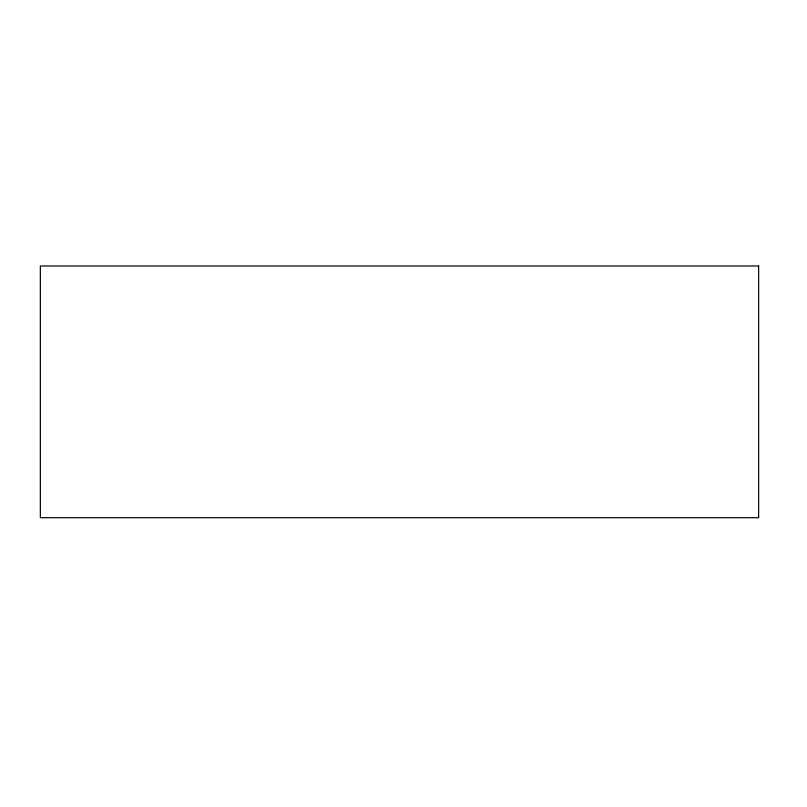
<?xml version="1.0" encoding="UTF-8"?>
<svg xmlns="http://www.w3.org/2000/svg" width="807" height="807" viewBox="0 0 807 807"><rect width="100%" height="100%" fill="white"/><g stroke="black" fill="none" stroke-linecap="round" stroke-linejoin="round"><path stroke-width="1.21" d="M758.641 265.977L40.35 265.977L40.35 517.691L758.641 517.691L758.641 265.977"/></g></svg>
